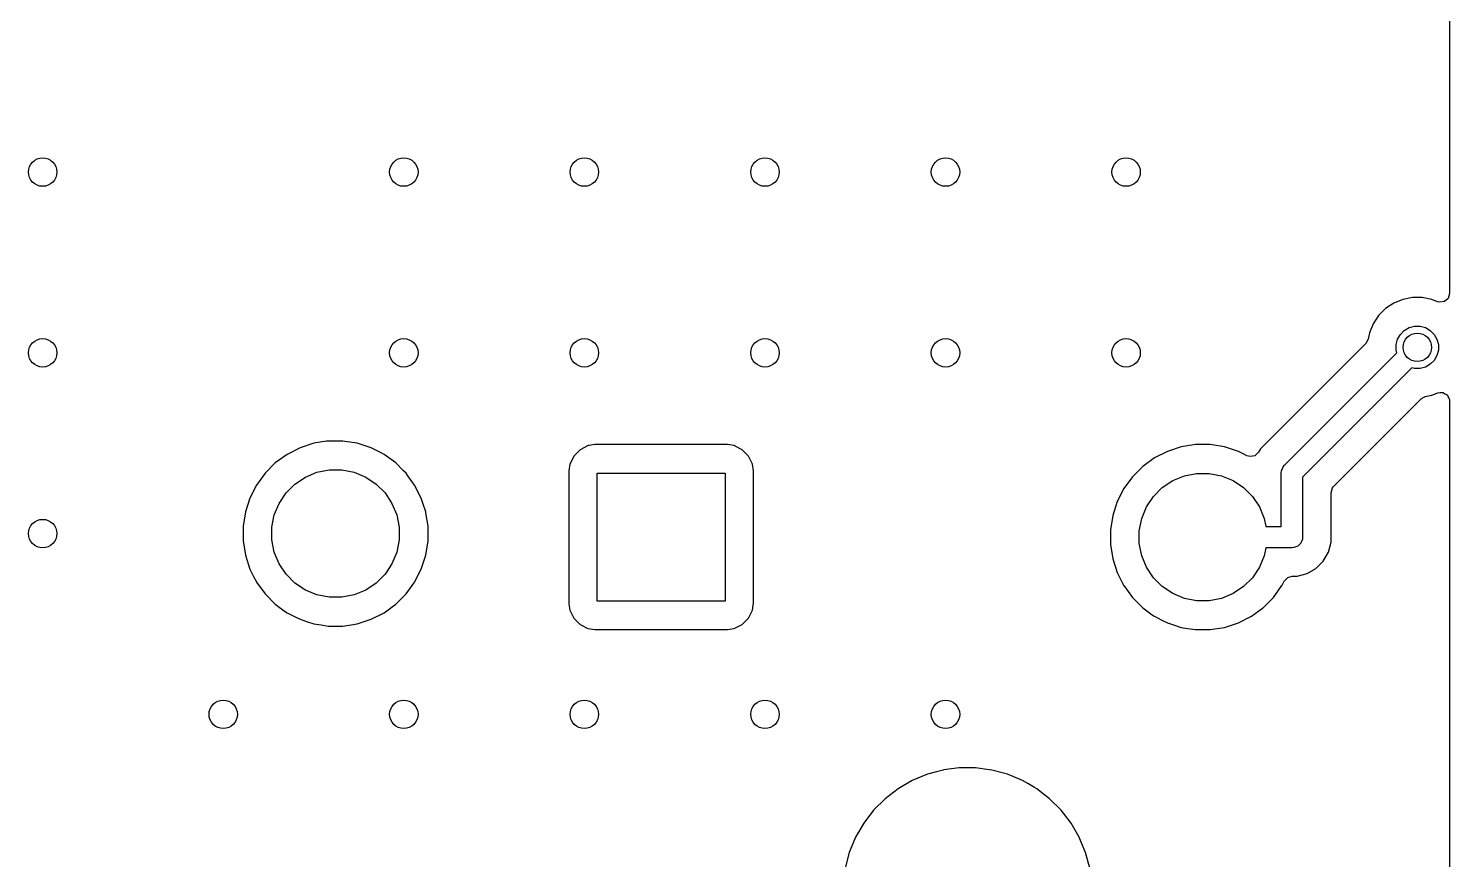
# Model space of a CAD drawing. Extents: x 2.6 to 14.2, y -9.4 to -3.8.
# Drawn here: x 13.375 to 14.162, y -6.311 to -5.851 of the extents above; entities that cross this region are included whole.
import ezdxf

# ---------------------------------------------------------------- set-up
doc = ezdxf.new("R2010")
doc.units = 0
doc.header["$MEASUREMENT"] = 0
doc.layers.add('BLACK', color=7, linetype='CONTINUOUS')

msp = doc.modelspace()

# ---------------------------------------------------------------- linework, layer by layer
at = {"layer": 'BLACK', "linetype": 'CONTINUOUS'}
for p, q in [((14.16235, -3.95347), (14.16235, -5.99775)), ((14.13141, -6.00306), (14.12689, -6.00608)), ((14.13643, -6.00099), (14.13141, -6.00306)), ((14.13141, -6.00306), (14.13141, -6.00306)), ((14.14176, -5.99993), (14.13643, -6.00098)), ((14.13643, -6.00098), (14.13643, -6.00099)), ((14.14719, -5.99993), (14.14176, -5.99993)), ((14.14176, -5.99993), (14.14176, -5.99993)), ((14.15252, -6.00098), (14.14719, -5.99993)), ((14.14719, -5.99993), (14.14719, -5.99993)), ((14.15252, -6.00099), (14.15252, -6.00098)), ((14.1556, -6.00226), (14.15252, -6.00099)), ((14.15677, -6.00258), (14.1556, -6.00226)), ((14.1595, -6.00219), (14.15677, -6.00258)), ((14.16157, -6.00039), (14.1595, -6.00219)), ((14.16235, -5.99775), (14.16157, -6.00039)), ((14.12305, -6.00992), (14.12003, -6.01444)), ((14.12689, -6.00608), (14.12305, -6.00992)), ((14.12305, -6.00992), (14.12305, -6.00992)), ((14.12689, -6.00608), (14.12689, -6.00608)), ((14.11795, -6.01946), (14.11727, -6.02289)), ((14.12003, -6.01444), (14.11795, -6.01946)), ((14.11795, -6.01946), (14.11795, -6.01946)), ((14.12003, -6.01444), (14.12003, -6.01444)), ((14.13356, -6.02298), (14.1351, -6.02031)), ((14.1351, -6.02031), (14.13728, -6.01813)), ((14.13728, -6.01813), (14.13995, -6.01659)), ((14.13995, -6.01659), (14.14293, -6.01579)), ((14.14293, -6.01579), (14.14601, -6.01579)), ((14.14601, -6.01579), (14.14899, -6.01659)), ((14.14899, -6.01659), (14.15166, -6.01813)), ((14.15166, -6.01813), (14.15384, -6.02031)), ((14.15384, -6.02031), (14.15538, -6.02298)), ((14.11593, -6.02539), (14.05769, -6.08364)), ((14.116, -6.02533), (14.11593, -6.02539)), ((14.11727, -6.02289), (14.116, -6.02533)), ((14.13276, -6.02596), (14.13356, -6.02298)), ((14.13276, -6.02905), (14.13276, -6.02596)), ((14.15538, -6.02298), (14.15618, -6.02596)), ((14.15618, -6.02596), (14.15618, -6.02905)), ((14.07086, -6.09277), (14.13315, -6.03048)), ((14.13315, -6.03048), (14.13276, -6.02905)), ((14.15384, -6.03469), (14.15166, -6.03687)), ((14.15538, -6.03202), (14.15384, -6.03469)), ((14.15618, -6.02905), (14.15538, -6.03202)), ((14.1415, -6.03883), (14.08094, -6.09939)), ((14.14293, -6.03921), (14.1415, -6.03883)), ((14.14601, -6.03921), (14.14293, -6.03921)), ((14.14899, -6.03842), (14.14601, -6.03921)), ((14.15166, -6.03687), (14.14899, -6.03842)), ((14.09813, -6.10449), (14.14659, -6.05604)), ((14.14659, -6.05604), (14.14708, -6.05575)), ((14.14708, -6.05575), (14.14737, -6.0554)), ((14.14737, -6.0554), (14.14825, -6.05505)), ((14.14825, -6.05505), (14.14863, -6.05482)), ((14.14863, -6.05482), (14.14885, -6.05475)), ((14.14885, -6.05475), (14.15252, -6.05402)), ((14.15252, -6.05402), (14.15583, -6.05265)), ((14.15583, -6.05265), (14.15606, -6.05258)), ((14.15606, -6.05258), (14.1572, -6.05257)), ((14.1572, -6.05257), (14.15833, -6.05245)), ((14.15833, -6.05245), (14.15856, -6.05256)), ((14.15856, -6.05256), (14.15881, -6.05256)), ((14.15881, -6.05256), (14.15977, -6.05317)), ((14.15977, -6.05317), (14.16079, -6.05368)), ((14.16079, -6.05368), (14.16092, -6.0539)), ((14.16092, -6.0539), (14.16113, -6.05403)), ((14.16113, -6.05403), (14.16162, -6.05507)), ((14.16162, -6.05507), (14.1622, -6.05605)), ((14.1622, -6.05605), (14.16224, -6.05642)), ((14.16224, -6.05642), (14.16229, -6.05653)), ((14.16229, -6.05653), (14.16228, -6.05667)), ((14.16228, -6.05667), (14.16235, -6.05726)), ((14.16235, -6.05726), (14.16235, -6.88401)), ((13.52578, -6.08309), (13.5186, -6.08675)), ((13.53345, -6.0806), (13.52578, -6.08309)), ((13.54045, -6.07949), (13.53345, -6.0806)), ((13.54141, -6.07934), (13.54045, -6.07949)), ((13.54947, -6.07934), (13.54141, -6.07934)), ((13.55055, -6.07951), (13.54947, -6.07934)), ((13.55743, -6.0806), (13.55055, -6.07951)), ((13.56509, -6.08309), (13.55743, -6.0806)), ((13.56994, -6.08556), (13.56509, -6.08309)), ((13.68539, -6.0819), (13.68094, -6.08416)), ((13.68589, -6.08182), (13.68539, -6.0819)), ((13.68908, -6.08131), (13.68589, -6.08182)), ((13.76243, -6.08131), (13.68908, -6.08131)), ((13.76612, -6.0819), (13.76243, -6.08131)), ((13.76671, -6.08219), (13.76612, -6.0819)), ((13.77057, -6.08416), (13.76671, -6.08219)), ((14.01376, -6.08257), (14.0061, -6.08506)), ((14.02076, -6.08146), (14.01376, -6.08257)), ((14.02172, -6.08131), (14.02076, -6.08146)), ((14.02978, -6.08131), (14.02172, -6.08131)), ((14.03087, -6.08148), (14.02978, -6.08131)), ((14.03774, -6.08257), (14.03087, -6.08148)), ((14.04541, -6.08506), (14.03774, -6.08257)), ((13.5186, -6.08675), (13.51208, -6.09149)), ((13.57227, -6.08675), (13.56994, -6.08556)), ((13.57879, -6.09149), (13.57227, -6.08675)), ((13.57227, -6.08675), (13.57227, -6.08675)), ((13.57227, -6.08675), (13.57227, -6.08675)), ((13.67695, -6.08858), (13.67514, -6.09215)), ((13.6774, -6.0877), (13.67695, -6.08858)), ((13.68094, -6.08416), (13.6774, -6.0877)), ((13.6774, -6.0877), (13.6774, -6.0877)), ((13.6774, -6.0877), (13.6774, -6.0877)), ((13.68094, -6.08416), (13.68094, -6.08416)), ((13.68094, -6.08416), (13.68094, -6.08416)), ((13.7741, -6.0877), (13.77057, -6.08416)), ((13.77057, -6.08416), (13.77057, -6.08416)), ((13.77057, -6.08416), (13.77057, -6.08416)), ((13.7741, -6.0877), (13.7741, -6.0877)), ((13.77637, -6.09215), (13.7741, -6.0877)), ((13.7741, -6.0877), (13.7741, -6.0877)), ((13.99892, -6.08872), (13.9924, -6.09346)), ((14.0061, -6.08506), (13.99892, -6.08872)), ((14.04872, -6.08675), (14.04541, -6.08506)), ((14.05011, -6.08746), (14.04872, -6.08675)), ((14.05013, -6.08747), (14.05011, -6.08746)), ((14.05189, -6.08798), (14.05013, -6.08747)), ((14.05459, -6.08746), (14.05189, -6.08798)), ((14.05658, -6.08556), (14.05459, -6.08746)), ((14.05769, -6.08364), (14.05658, -6.08556)), ((14.05769, -6.08364), (14.05769, -6.08364)), ((13.50638, -6.09719), (13.50165, -6.10371)), ((13.51208, -6.09149), (13.50638, -6.09719)), ((13.52873, -6.09929), (13.53515, -6.09664)), ((13.53515, -6.09664), (13.54196, -6.09528)), ((13.54196, -6.09528), (13.54891, -6.09528)), ((13.54891, -6.09528), (13.55572, -6.09664)), ((13.55572, -6.09664), (13.56214, -6.09929)), ((13.58314, -6.09584), (13.57879, -6.09149)), ((13.58449, -6.09719), (13.58314, -6.09584)), ((13.58546, -6.09852), (13.58449, -6.09719)), ((13.58449, -6.09719), (13.58449, -6.09719)), ((13.58923, -6.10371), (13.58546, -6.09852)), ((13.58546, -6.09852), (13.58546, -6.09852)), ((13.67514, -6.09215), (13.67455, -6.09584)), ((13.67455, -6.09584), (13.67455, -6.16919)), ((13.69032, -6.16794), (13.69032, -6.09708)), ((13.69032, -6.09708), (13.76119, -6.09708)), ((13.76119, -6.09708), (13.76119, -6.16794)), ((13.77695, -6.09584), (13.77637, -6.09215)), ((13.77695, -6.16919), (13.77695, -6.09584)), ((13.9867, -6.09916), (13.98196, -6.10568)), ((13.9924, -6.09346), (13.9867, -6.09916)), ((14.00905, -6.10126), (14.01547, -6.0986)), ((14.01547, -6.0986), (14.02228, -6.09725)), ((14.02228, -6.09725), (14.02923, -6.09725)), ((14.02923, -6.09725), (14.03604, -6.0986)), ((14.03604, -6.0986), (14.04246, -6.10126)), ((14.06913, -6.09694), (14.06924, -6.09579)), ((14.06913, -6.12661), (14.06913, -6.09694)), ((14.06924, -6.09579), (14.06976, -6.09454)), ((14.06976, -6.09454), (14.07012, -6.09366)), ((14.07012, -6.09366), (14.07086, -6.09277)), ((13.50165, -6.10371), (13.49799, -6.11089)), ((13.51805, -6.10806), (13.52296, -6.10315)), ((13.52296, -6.10315), (13.52873, -6.09929)), ((13.56214, -6.09929), (13.56792, -6.10315)), ((13.56792, -6.10315), (13.57283, -6.10806)), ((13.59289, -6.11089), (13.58923, -6.10371)), ((13.98196, -6.10568), (13.9783, -6.11286)), ((13.99836, -6.11003), (14.00327, -6.10512)), ((14.00327, -6.10512), (14.00905, -6.10126)), ((14.04246, -6.10126), (14.04823, -6.10512)), ((14.04823, -6.10512), (14.05314, -6.11003)), ((14.08094, -6.09939), (14.08094, -6.13251)), ((14.0967, -6.10794), (14.09748, -6.1053)), ((14.09748, -6.1053), (14.09813, -6.10449)), ((13.49799, -6.11089), (13.4955, -6.11855)), ((13.51153, -6.12026), (13.51419, -6.11384)), ((13.51419, -6.11384), (13.51805, -6.10806)), ((13.57283, -6.10806), (13.57669, -6.11384)), ((13.57669, -6.11384), (13.57934, -6.12026)), ((13.5938, -6.11371), (13.59289, -6.11089)), ((13.59289, -6.11089), (13.59289, -6.11089)), ((13.59289, -6.11089), (13.59289, -6.11089)), ((13.59538, -6.11855), (13.5938, -6.11371)), ((13.9783, -6.11286), (13.97581, -6.12052)), ((13.9945, -6.11581), (13.99836, -6.11003)), ((14.05314, -6.11003), (14.057, -6.11581)), ((14.0967, -6.13537), (14.0967, -6.10794)), ((13.4955, -6.11855), (13.49424, -6.12651)), ((13.51017, -6.12707), (13.51153, -6.12026)), ((13.57934, -6.12026), (13.5807, -6.12707)), ((13.59545, -6.119), (13.59538, -6.11855)), ((13.59664, -6.12651), (13.59545, -6.119)), ((13.97581, -6.12052), (13.97455, -6.12848)), ((13.99049, -6.12904), (13.99184, -6.12223)), ((13.99184, -6.12223), (13.9945, -6.11581)), ((14.057, -6.11581), (14.05966, -6.12223)), ((14.05966, -6.12223), (14.06053, -6.12661)), ((13.49424, -6.12651), (13.49424, -6.13457)), ((13.51017, -6.13402), (13.51017, -6.12707)), ((13.5807, -6.12707), (13.5807, -6.13402)), ((13.59664, -6.13457), (13.59664, -6.12651)), ((13.97455, -6.12848), (13.97455, -6.13654)), ((13.99049, -6.13598), (13.99049, -6.12904)), ((14.06053, -6.12661), (14.06913, -6.12661)), ((13.49424, -6.13457), (13.4955, -6.14253)), ((13.51153, -6.14083), (13.51017, -6.13402)), ((13.5807, -6.13402), (13.57934, -6.14083)), ((13.59538, -6.14253), (13.59664, -6.13457)), ((13.97455, -6.13654), (13.97581, -6.1445)), ((13.99184, -6.1428), (13.99049, -6.13598)), ((14.06053, -6.13842), (14.05966, -6.1428)), ((14.07503, -6.13842), (14.06053, -6.13842)), ((14.07618, -6.1383), (14.07503, -6.13842)), ((14.07831, -6.13742), (14.07618, -6.1383)), ((14.07994, -6.13579), (14.07831, -6.13742)), ((14.08082, -6.13366), (14.07994, -6.13579)), ((14.08094, -6.13251), (14.08082, -6.13366)), ((14.09523, -6.14088), (14.0967, -6.13537)), ((13.4955, -6.14253), (13.49799, -6.1502)), ((13.51419, -6.14725), (13.51153, -6.14083)), ((13.57934, -6.14083), (13.57669, -6.14725)), ((13.59289, -6.1502), (13.59538, -6.14253)), ((13.97581, -6.1445), (13.9783, -6.15217)), ((13.9945, -6.14921), (13.99184, -6.1428)), ((14.05966, -6.1428), (14.057, -6.14921)), ((14.08834, -6.14985), (14.09237, -6.14582)), ((14.09237, -6.14582), (14.09523, -6.14088)), ((13.49799, -6.1502), (13.50008, -6.15431)), ((13.51805, -6.15302), (13.51419, -6.14725)), ((13.52296, -6.15793), (13.51805, -6.15302)), ((13.57283, -6.15302), (13.56792, -6.15793)), ((13.57669, -6.14725), (13.57283, -6.15302)), ((13.58923, -6.15738), (13.59289, -6.1502)), ((13.9783, -6.15217), (13.98017, -6.15583)), ((13.99836, -6.15499), (13.9945, -6.14921)), ((14.057, -6.14921), (14.05314, -6.15499)), ((14.0727, -6.15485), (14.07516, -6.15419)), ((14.07516, -6.15419), (14.07788, -6.15419)), ((14.07788, -6.15419), (14.0834, -6.15271)), ((14.07788, -6.15419), (14.07788, -6.15419)), ((14.0834, -6.15271), (14.08834, -6.14985)), ((13.50008, -6.15431), (13.50162, -6.15733)), ((13.50162, -6.15733), (13.50165, -6.15738)), ((13.50165, -6.15738), (13.50638, -6.1639)), ((13.52873, -6.16179), (13.52296, -6.15793)), ((13.53515, -6.16445), (13.52873, -6.16179)), ((13.56214, -6.16179), (13.55572, -6.16445)), ((13.56792, -6.15793), (13.56214, -6.16179)), ((13.58449, -6.1639), (13.5878, -6.15935)), ((13.5878, -6.15935), (13.58923, -6.15738)), ((13.98017, -6.15583), (13.98184, -6.15911)), ((13.98184, -6.15911), (13.98196, -6.15935)), ((13.98196, -6.15935), (13.9867, -6.16587)), ((14.00327, -6.1599), (13.99836, -6.15499)), ((14.00905, -6.16376), (14.00327, -6.1599)), ((14.04823, -6.1599), (14.04246, -6.16376)), ((14.05314, -6.15499), (14.04823, -6.1599)), ((14.06481, -6.16587), (14.06954, -6.15935)), ((14.06954, -6.15935), (14.06966, -6.15911)), ((14.06966, -6.15911), (14.07081, -6.15685)), ((14.07081, -6.15685), (14.0727, -6.15485)), ((13.50638, -6.1639), (13.51208, -6.1696)), ((13.51208, -6.1696), (13.51781, -6.17376)), ((13.54196, -6.16581), (13.53515, -6.16445)), ((13.54891, -6.16581), (13.54196, -6.16581)), ((13.55572, -6.16445), (13.54891, -6.16581)), ((13.57606, -6.17158), (13.57879, -6.1696)), ((13.57879, -6.1696), (13.58449, -6.1639)), ((13.57879, -6.1696), (13.57879, -6.1696)), ((13.57879, -6.1696), (13.57879, -6.1696)), ((13.58449, -6.1639), (13.58449, -6.1639)), ((13.58449, -6.1639), (13.58449, -6.1639)), ((13.67455, -6.16919), (13.67479, -6.17072)), ((13.76119, -6.16794), (13.69032, -6.16794)), ((13.77679, -6.17023), (13.77695, -6.16919)), ((13.9867, -6.16587), (13.9924, -6.17157)), ((14.01547, -6.16642), (14.00905, -6.16376)), ((14.02228, -6.16777), (14.01547, -6.16642)), ((14.02923, -6.16777), (14.02228, -6.16777)), ((14.03604, -6.16642), (14.02923, -6.16777)), ((14.04246, -6.16376), (14.03604, -6.16642)), ((14.05911, -6.17157), (14.06481, -6.16587)), ((14.06481, -6.16587), (14.06481, -6.16587)), ((14.06481, -6.16587), (14.06481, -6.16587)), ((13.51781, -6.17376), (13.5186, -6.17433)), ((13.5186, -6.17433), (13.52312, -6.17664)), ((13.52312, -6.17664), (13.52578, -6.17799)), ((13.56509, -6.17799), (13.57227, -6.17433)), ((13.57227, -6.17433), (13.57606, -6.17158)), ((13.67479, -6.17072), (13.67514, -6.17288)), ((13.67514, -6.17288), (13.6774, -6.17733)), ((13.6774, -6.17733), (13.6774, -6.17733)), ((13.6774, -6.17733), (13.6774, -6.17733)), ((13.6774, -6.17733), (13.68094, -6.18086)), ((13.77057, -6.18086), (13.7741, -6.17733)), ((13.7741, -6.17733), (13.77637, -6.17288)), ((13.77637, -6.17288), (13.77679, -6.17023)), ((13.77637, -6.17288), (13.77637, -6.17288)), ((13.77637, -6.17288), (13.77637, -6.17288)), ((13.9924, -6.17157), (13.99847, -6.17598)), ((13.99847, -6.17598), (13.99892, -6.1763)), ((13.99892, -6.1763), (14.00305, -6.17841)), ((14.04541, -6.17996), (14.05259, -6.1763)), ((14.05259, -6.1763), (14.05871, -6.17185)), ((14.05871, -6.17185), (14.05911, -6.17157)), ((14.05911, -6.17157), (14.05911, -6.17157)), ((14.05911, -6.17157), (14.05911, -6.17157)), ((13.52578, -6.17799), (13.52578, -6.17799)), ((13.52578, -6.17799), (13.52578, -6.17799)), ((13.52578, -6.17799), (13.52989, -6.17933)), ((13.52989, -6.17933), (13.53345, -6.18048)), ((13.53345, -6.18048), (13.53743, -6.18111)), ((13.53743, -6.18111), (13.54141, -6.18174)), ((13.54141, -6.18174), (13.54141, -6.18174)), ((13.54141, -6.18174), (13.54947, -6.18174)), ((13.54947, -6.18174), (13.55743, -6.18048)), ((13.54947, -6.18174), (13.54947, -6.18174)), ((13.55743, -6.18048), (13.56509, -6.17799)), ((13.68094, -6.18086), (13.68094, -6.18086)), ((13.68094, -6.18086), (13.68094, -6.18086)), ((13.68094, -6.18086), (13.68514, -6.18301)), ((13.68514, -6.18301), (13.68539, -6.18313)), ((13.68539, -6.18313), (13.68908, -6.18371)), ((13.68908, -6.18371), (13.68908, -6.18371)), ((13.68908, -6.18371), (13.76243, -6.18371)), ((13.76243, -6.18371), (13.76612, -6.18313)), ((13.76612, -6.18313), (13.77057, -6.18086)), ((14.00305, -6.17841), (14.0061, -6.17996)), ((14.0061, -6.17996), (14.0061, -6.17996)), ((14.0061, -6.17996), (14.0061, -6.17996)), ((14.0061, -6.17996), (14.00886, -6.18086)), ((14.00886, -6.18086), (14.01376, -6.18245)), ((14.01376, -6.18245), (14.01726, -6.18301)), ((14.01726, -6.18301), (14.02172, -6.18371)), ((14.02172, -6.18371), (14.02172, -6.18371)), ((14.02172, -6.18371), (14.02978, -6.18371)), ((14.02978, -6.18371), (14.03774, -6.18245)), ((14.02978, -6.18371), (14.02978, -6.18371)), ((14.03774, -6.18245), (14.04541, -6.17996)), ((13.87315, -6.26375), (13.8648, -6.26721)), ((13.87819, -6.2624), (13.87315, -6.26375)), ((13.88188, -6.26141), (13.87819, -6.2624)), ((13.88231, -6.26135), (13.88188, -6.26141)), ((13.89083, -6.26023), (13.88231, -6.26135)), ((13.89987, -6.26023), (13.89083, -6.26023)), ((13.89083, -6.26023), (13.89083, -6.26023)), ((13.90733, -6.26121), (13.89987, -6.26023)), ((13.89987, -6.26023), (13.89987, -6.26023)), ((13.90882, -6.26141), (13.90733, -6.26121)), ((13.91681, -6.26355), (13.90882, -6.26141)), ((13.91755, -6.26375), (13.91681, -6.26355)), ((13.9259, -6.26721), (13.91755, -6.26375)), ((13.85698, -6.27172), (13.84981, -6.27722)), ((13.8648, -6.26721), (13.85698, -6.27172)), ((13.8648, -6.26721), (13.8648, -6.26721)), ((13.92879, -6.26888), (13.9259, -6.26721)), ((13.9259, -6.26721), (13.9259, -6.26721)), ((13.93248, -6.27101), (13.92879, -6.26888)), ((13.93372, -6.27172), (13.93248, -6.27101)), ((13.94089, -6.27722), (13.93372, -6.27172)), ((13.84981, -6.27722), (13.84342, -6.28361)), ((13.94728, -6.28361), (13.94089, -6.27722)), ((13.94089, -6.27722), (13.94089, -6.27722)), ((13.84342, -6.28361), (13.83792, -6.29078)), ((13.94855, -6.28527), (13.94728, -6.28361)), ((13.94728, -6.28361), (13.94728, -6.28361)), ((13.94728, -6.28361), (13.94728, -6.28361)), ((13.95278, -6.29078), (13.94855, -6.28527)), ((13.83792, -6.29078), (13.83341, -6.2986)), ((13.95729, -6.2986), (13.95278, -6.29078)), ((13.95278, -6.29078), (13.95278, -6.29078)), ((13.95278, -6.29078), (13.95278, -6.29078)), ((13.83341, -6.2986), (13.82995, -6.30695)), ((13.83341, -6.2986), (13.83341, -6.2986)), ((13.95878, -6.3022), (13.95729, -6.2986)), ((13.95729, -6.2986), (13.95729, -6.2986)), ((13.95729, -6.2986), (13.95729, -6.2986)), ((13.96075, -6.30695), (13.95878, -6.3022)), ((13.82995, -6.30695), (13.82761, -6.31568)), ((13.96309, -6.31568), (13.96075, -6.30695))]:
    msp.add_line(p, q, dxfattribs=at)
at = {"layer": 'BLACK'}
for centre in [(13.38323, -5.93054), (13.58323, -5.93054), (13.68323, -5.93054), (13.78323, -5.93054), (13.88323, -5.93054), (13.98323, -5.93054), (14.14447, -6.0275), (13.38323, -6.03054), (13.58323, -6.03054), (13.68323, -6.03054), (13.78323, -6.03054), (13.88323, -6.03054), (13.98323, -6.03054), (13.38323, -6.13054), (13.48323, -6.23054), (13.58323, -6.23054), (13.68323, -6.23054), (13.78323, -6.23054), (13.88323, -6.23054)]:
    msp.add_circle(centre, 0.00787, dxfattribs=at)

doc.saveas('drawing.dxf')
